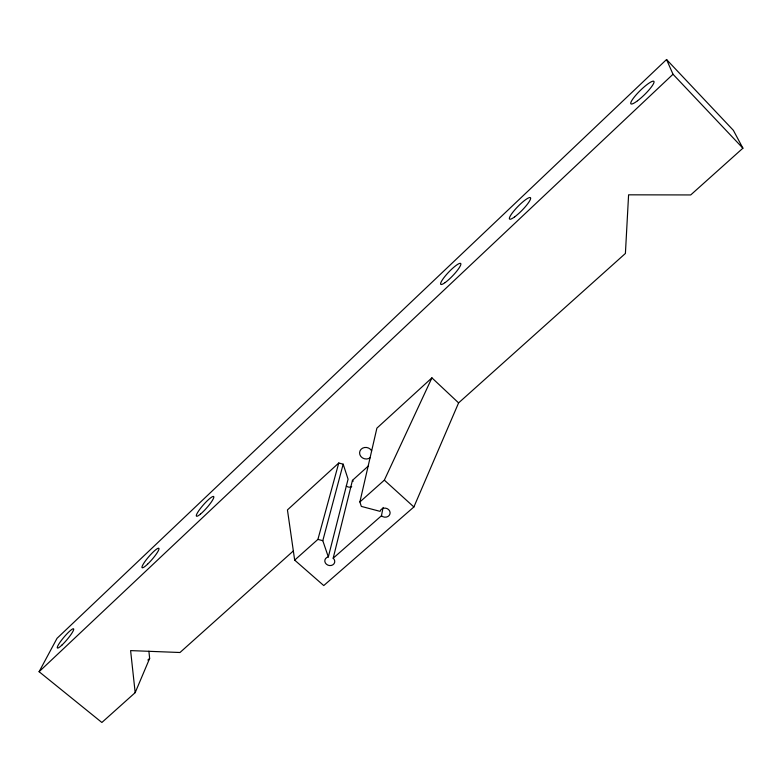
<?xml version="1.0" encoding="UTF-8"?>
<svg xmlns="http://www.w3.org/2000/svg" width="782" height="782" viewBox="0 0 782 782"><rect width="100%" height="100%" fill="white"/><g stroke="black" fill="none" stroke-linecap="round" stroke-linejoin="round"><path stroke-width="1.17" d="M148.903 651.211L149.645 658.444L135.178 692.647L101.875 722.48L39.1 671.709L57.037 638.317L666.547 59.52L733.369 130.33L742.9 148.189L690.711 194.943L628.591 194.826L625.404 253.456L458.594 402.896L413.883 506.971L323.748 585.562L294.667 560.127L287.444 509.913L338.762 463.003L343.171 464.176L348.068 479.19L328.323 556.931A5.024 4.34 14.2 0 0 325.341 562.913A5.024 4.34 14.2 0 0 332.77 564.878A5.024 4.34 14.2 0 0 333.181 558.211L381.45 515.768L383.102 507.44M381.45 515.768A5.132 4.526 11.2 0 0 389.24 515.367A5.132 4.526 11.2 0 0 387.07 508.583A5.132 4.526 11.2 0 0 380.042 511.35L361.333 506.404L359.886 501.956L376.895 428.145L431.918 377.853L458.594 402.896M333.181 558.211L352.457 480.344L368.557 465.808M328.323 556.931L322.8 540.685L343.171 464.176M294.667 560.127L317.912 539.394L338.762 463.003M359.886 501.956L384.343 480.148L431.918 377.853M39.1 671.709L673.009 74.251L666.547 59.52M147.847 660.067L149.645 658.444M293.494 550.802L179.987 652.501L130.604 650.604L135.178 692.647M317.912 539.394L322.8 540.685M384.343 480.148L413.883 506.971M673.009 74.251L742.9 148.189M351.714 486.717A4.536 4.027 14.1 0 1 346.27 485.935M352.457 480.344A4.536 4.027 14.1 0 1 353.2 481.204M370.209 457.714A6.403 5.757 13.3 0 1 360.864 456.463A6.403 5.757 13.3 0 1 362.594 448.154A6.403 5.757 13.3 0 1 371.646 450.852M62.071 644.954A12.541 1.965 -49.8 0 0 73.684 628.972A12.541 1.965 -49.8 0 0 60.732 641.279A12.541 1.965 -49.8 0 0 62.071 644.954M147.593 564.164A12.825 2.141 -49.2 0 0 158.883 548.319A12.825 2.141 -49.2 0 0 144.973 561.525A12.825 2.141 -49.2 0 0 147.593 564.164M200.475 514.087A13.04 2.248 -48.7 0 0 213.848 497.108A13.04 2.248 -48.7 0 0 200.925 507.811A13.04 2.248 -48.7 0 0 200.475 514.087M445.124 282.576A14.428 2.708 -46.3 0 0 460.872 264.287A14.428 2.708 -46.3 0 0 446.209 274.873A14.428 2.708 -46.3 0 0 445.124 282.576M514.664 216.868A14.956 2.815 -45.6 0 0 530.665 198.257A14.956 2.815 -45.6 0 0 514.693 209.996A14.956 2.815 -45.6 0 0 514.664 216.868M637.574 100.741A16.06 2.981 -44.4 0 0 654.006 81.563A16.06 2.981 -44.4 0 0 635.619 95.443A16.06 2.981 -44.4 0 0 637.574 100.741"/></g></svg>
